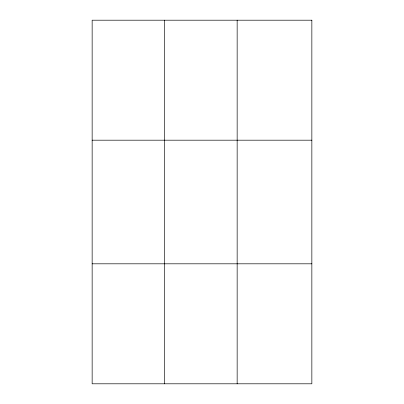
<?xml version="1.0" encoding="UTF-8"?>
<svg xmlns="http://www.w3.org/2000/svg" width="404" height="404" viewBox="0 0 404 404"><rect width="100%" height="100%" fill="white"/><g stroke="black" fill="none" stroke-linecap="round" stroke-linejoin="round"><path stroke-width="0.61" d="M164.65 383.8L164.65 20.2M237.153 383.8L237.153 20.2M92.147 140.188L311.853 140.188M92.147 263.812L311.853 263.812M311.853 20.2L311.853 383.8L92.147 383.8L92.147 20.2L311.853 20.2"/></g></svg>
